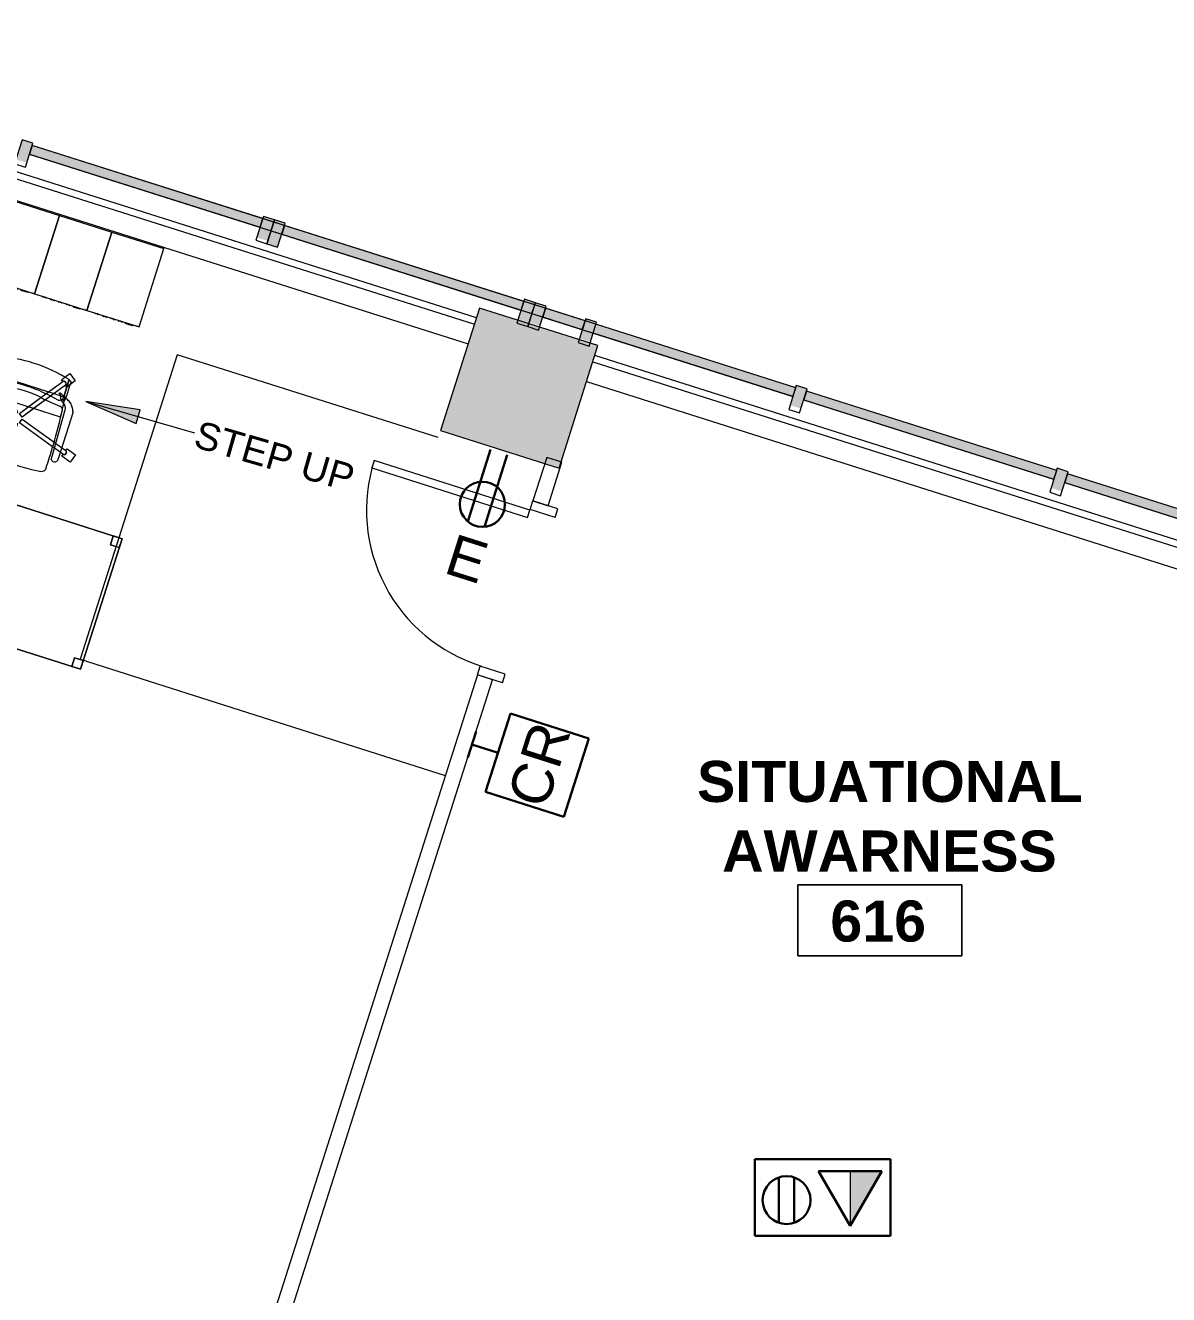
# Model space of a CAD drawing. Header units: inches. Extents: x 385 to 2249, y -1773 to -36.
# Drawn here: x 1432 to 1682.5, y -577.8 to -299.7 of the extents above; entities that cross this region are included whole.
import ezdxf

# ---------------------------------------------------------------- set-up
doc = ezdxf.new("R2010")
doc.units = ezdxf.units.IN
doc.header["$MEASUREMENT"] = 0
for name, color, linetype, lineweight in [('A-ANNO-NOTE', 131, 'Continuous', 30), ('A-AREA-IDEN', 2, 'Continuous', 9), ('A-COLS', 52, 'Continuous', 13), ('A-DETL', 90, 'Continuous', 9), ('A-DOOR', 31, 'Continuous', 13), ('A-DOOR-FRAM', 31, 'Continuous', 20), ('A-GLAZ-CURT', 52, 'Continuous', 13), ('A-GLAZ-CWMG', 51, 'Continuous', 13), ('A-WALL', 113, 'Continuous', 13), ('G-ANNO-TEXT', 231, 'Continuous', 9), ('G-IMPT', 8, 'Continuous', 9), ('I-FURN', 30, 'Continuous', 9), ('I-WALL', 2, 'Continuous', 13), ('Q-SPCQ', 91, 'Continuous', 13)]:
    doc.layers.add(name, color=color, linetype=linetype, lineweight=lineweight)
doc.styles.add('Swis721 Lt BT', font='swissl.ttf', dxfattribs={"height": 9})
doc.styles.add('Swis721 Lt BT_1', font='swissl.ttf', dxfattribs={"height": 6})
doc.styles.add('Swis721 Lt BT_B', font='', dxfattribs={"height": 9})
doc.styles.get('Swis721 Lt BT_B').set_extended_font_data('Swis721 Lt BT', bold=True)

# ---------------------------------------------------------------- blocks, each defined once
blk = doc.blocks.new('System Panel - Glazed 2-5035464-Level 6 POWER _ SIGNAL')
at = {"layer": 'A-GLAZ-CURT', "lineweight": 9}
blk.add_hatch(color=7, dxfattribs=at).paths.add_polyline_path([(28.75, 0.25), (28.75, 2.25), (-28.75, 2.25), (-28.75, 0.25)], flags=0)
at = {"layer": 'A-GLAZ-CURT', "color": 8, "lineweight": 20}
for p, q in [((28.75, 2.25), (-28.75, 2.25)), ((-28.75, 2.25), (-28.75, 0.25)), ((-28.75, 0.25), (28.75, 0.25)), ((28.75, 0.25), (28.75, 2.25))]:
    blk.add_line(p, q, dxfattribs=at)
blk = doc.blocks.new('System Panel - Glazed 2-5035624-Level 6 POWER _ SIGNAL')
at = {"layer": 'A-GLAZ-CURT', "lineweight": 9}
blk.add_hatch(color=7, dxfattribs=at).paths.add_polyline_path([(28.75, 0.25), (28.75, 2.25), (-28.75, 2.25), (-28.75, 0.25)], flags=0)
at = {"layer": 'A-GLAZ-CURT', "color": 8, "lineweight": 20}
for p, q in [((28.75, 2.25), (-28.75, 2.25)), ((-28.75, 2.25), (-28.75, 0.25)), ((-28.75, 0.25), (28.75, 0.25)), ((28.75, 0.25), (28.75, 2.25))]:
    blk.add_line(p, q, dxfattribs=at)
blk = doc.blocks.new('Rectangular Mullion - 2_5_ x 5_ rectangular-5019623-Level 6 POWER _ SIGNAL')
at = {"layer": 'A-GLAZ-CWMG', "lineweight": 9}
blk.add_hatch(color=7, dxfattribs=at).paths.add_polyline_path([(0, 1.76), (0, -2.75), (-2.5, -2.75), (-2.5, 1.76), (-1.23, 1.76)], flags=0)
at = {"layer": 'A-GLAZ-CWMG', "color": 8, "lineweight": 20}
for p, q in [((-2.5, 2.75), (0, 2.75)), ((-2.5, -2.75), (-2.5, 2.75)), ((0, 2.75), (0, -2.75)), ((0, -2.75), (-2.5, -2.75))]:
    blk.add_line(p, q, dxfattribs=at)
blk = doc.blocks.new('System Panel - Glazed 2-5035862-Level 6 POWER _ SIGNAL')
at = {"layer": 'A-GLAZ-CURT', "lineweight": 9}
blk.add_hatch(color=7, dxfattribs=at).paths.add_polyline_path([(28.75, 0.25), (28.75, 2.25), (-19.66, 2.25), (-19.66, 0.25), (15.47, 0.25)], flags=0)
at = {"layer": 'A-GLAZ-CURT', "color": 8, "lineweight": 20}
for p, q in [((28.75, 2.25), (-28.75, 2.25)), ((-28.75, 2.25), (-28.75, 0.25)), ((-28.75, 0.25), (28.75, 0.25)), ((28.75, 0.25), (28.75, 2.25))]:
    blk.add_line(p, q, dxfattribs=at)
blk = doc.blocks.new('System Panel - Glazed 2-5036060-Level 6 POWER _ SIGNAL')
at = {"layer": 'A-GLAZ-CURT', "color": 8, "lineweight": 20}
for p, q in [((28.75, 2.25), (-28.75, 2.25)), ((-28.75, 2.25), (-28.75, 0.25)), ((-28.75, 0.25), (28.75, 0.25)), ((28.75, 0.25), (28.75, 2.25))]:
    blk.add_line(p, q, dxfattribs=at)
blk = doc.blocks.new('Rectangular Mullion - 2_5_ x 5_ rectangular-5019624-Level 6 POWER _ SIGNAL')
at = {"layer": 'A-GLAZ-CWMG', "lineweight": 9}
h = blk.add_hatch(color=7, dxfattribs=at)
h.paths.add_polyline_path([(-2.5, 2.75), (-2.5, -0.25), (0, -0.25), (0, 2.75), (-1.75, 2.75)], flags=0)
h.paths.add_polyline_path([(-2.5, -2.25), (-2.5, -2.75), (0, -2.75), (0, -2.25), (-1.87, -2.25)], flags=0)
at = {"layer": 'A-GLAZ-CWMG', "color": 8, "lineweight": 20}
for p, q in [((0, 2.75), (-2.5, 2.75)), ((-2.5, 2.75), (-2.5, -2.75)), ((0, -2.75), (0, 2.75)), ((-2.5, -2.75), (0, -2.75))]:
    blk.add_line(p, q, dxfattribs=at)
blk = doc.blocks.new('System Panel - Glazed 2-5327704-Level 6 POWER _ SIGNAL')
at = {"layer": 'A-GLAZ-CURT', "lineweight": 9}
blk.add_hatch(color=7, dxfattribs=at).paths.add_polyline_path([(63.54, 0.25), (63.54, 2.25), (-63.54, 2.25), (-63.54, 0.25), (-27.49, 0.25)], flags=0)
at = {"layer": 'A-GLAZ-CURT', "color": 8, "lineweight": 20}
for p, q in [((63.54, 2.25), (-63.54, 2.25)), ((-63.54, 2.25), (-63.54, 0.25)), ((-63.54, 0.25), (63.54, 0.25)), ((63.54, 0.25), (63.54, 2.25))]:
    blk.add_line(p, q, dxfattribs=at)
blk = doc.blocks.new('Walls 77 - Walls 3-5131685-Level 6 POWER _ SIGNAL')
at = {"layer": 'A-WALL', "lineweight": 9}
for p, q in [((59.48, -1914.39), (59.48, -1701.62)), ((53.49, -1750.31), (53.49, -1807.81)), ((53.49, -1810.31), (53.49, -1867.81)), ((53.49, -1870.31), (53.49, -1916.22)), ((53.49, -1918.72), (53.49, -1927.81)), ((53.49, -1932.81), (53.49, -1987.81)), ((59.48, -2153.51), (59.48, -1941.62)), ((53.49, -1992.81), (53.49, -2045.81))]:
    blk.add_line(p, q, dxfattribs=at)
blk = doc.blocks.new('System Panel - Glazed 2-5442518-Level 6 POWER _ SIGNAL')
at = {"layer": 'A-GLAZ-CURT', "color": 8, "lineweight": 20}
for p, q in [((56.5, 2.25), (-56.5, 2.25)), ((-56.5, 2.25), (-56.5, 0.25)), ((-56.5, 0.25), (56.5, 0.25)), ((56.5, 0.25), (56.5, 2.25))]:
    blk.add_line(p, q, dxfattribs=at)
blk = doc.blocks.new('Rectangular Mullion - 2_5_ x 5_ rectangular-V6-Level 6 POWER _ SIGNAL')
at = {"layer": 'A-GLAZ-CWMG', "lineweight": 9}
h = blk.add_hatch(color=7, dxfattribs=at)
h.paths.add_polyline_path([(0, 2.07), (0, -0.25), (-2.5, -0.25), (-2.5, 2.07), (-0.22, 2.07)], flags=0)
h.paths.add_polyline_path([(0, -2.25), (0, -2.75), (-2.5, -2.75), (-2.5, -2.25), (-1.58, -2.25)], flags=0)
at = {"layer": 'A-GLAZ-CWMG', "color": 8, "lineweight": 20}
for p, q in [((-2.5, 2.75), (0, 2.75)), ((-2.5, -2.75), (-2.5, 2.75)), ((0, 2.75), (0, -2.75)), ((0, -2.75), (-2.5, -2.75))]:
    blk.add_line(p, q, dxfattribs=at)
blk = doc.blocks.new('System Panel - Glazed 2-5442714-Level 6 POWER _ SIGNAL')
at = {"layer": 'A-GLAZ-CURT', "color": 8, "lineweight": 20}
for p, q in [((26.5, 2.25), (-26.5, 2.25)), ((-26.5, 2.25), (-26.5, 0.25)), ((-26.5, 0.25), (26.5, 0.25)), ((26.5, 0.25), (26.5, 2.25))]:
    blk.add_line(p, q, dxfattribs=at)
blk = doc.blocks.new('Walls 104 - Walls 3-5504135-Level 6 POWER _ SIGNAL')
at = {"layer": 'A-WALL', "lineweight": 9}
for p, q in [((53.49, -1700.81), (53.49, -1913.58)), ((59.48, -1913.58), (59.48, -1700.81)), ((53.49, -1940.81), (53.49, -2152.7)), ((59.48, -2152.7), (59.48, -1940.81))]:
    blk.add_line(p, q, dxfattribs=at)
blk = doc.blocks.new('Locker_-_Double_Unit_-_Medium_298 - 12ZLKR04_dwg-5336107-Level 6 POWER _ SIGNAL')
at = {"layer": 'G-IMPT'}
for p, q in [((0, 12), (18, 12)), ((0, 12), (0, 0)), ((0, 12), (0, 0)), ((18, 12), (0, 12)), ((18, 12), (18, 0)), ((18, 12), (18, 11.5)), ((18, 11.5), (18, 0.5)), ((18, 10.12), (18.18, 9.98)), ((18, 10.12), (18.18, 9.98)), ((18, 9.66), (18.18, 9.98)), ((18.18, 9.33), (18, 9.66)), ((18, 9.2), (18.18, 9.33)), ((18, 9.2), (18.18, 9.33)), ((18, 8.32), (18.18, 8.18)), ((18.18, 8.18), (18, 8.32)), ((18.18, 8.18), (18, 7.86)), ((18.18, 7.53), (18, 7.86)), ((18, 7.4), (18.18, 7.53)), ((18.18, 7.53), (18, 7.4)), ((18, 6.52), (18.18, 6.38)), ((18, 6.52), (18.18, 6.38)), ((18, 6.06), (18.18, 6.38)), ((18.18, 5.73), (18, 6.06)), ((18, 5.6), (18.18, 5.73)), ((18.18, 5.73), (18, 5.6)), ((18, 4.72), (18.18, 4.58)), ((18, 4.72), (18.18, 4.58)), ((18, 4.26), (18.18, 4.58)), ((18.18, 3.93), (18, 4.26)), ((18, 3.8), (18.18, 3.93)), ((18.18, 3.93), (18, 3.8)), ((18, 3.14), (18.06, 3.12)), ((18, 2.92), (18.18, 2.78)), ((18.18, 2.78), (18, 2.92)), ((18.18, 2.78), (18, 2.46)), ((18.19, 3.02), (18.06, 3.12)), ((18.06, 2.87), (18.06, 3.12)), ((18.19, 1.45), (18.19, 3.02)), ((18.18, 2.13), (18, 2.46)), ((18, 2), (18.18, 2.13)), ((18, 2), (18.18, 2.13)), ((18, 1.33), (18.06, 1.35)), ((18, 0), (18, 0.5)), ((18.06, 2.34), (18.06, 2.57)), ((18.06, 1.35), (18.06, 2.04)), ((18.06, 1.35), (18.19, 1.45)), ((18, 0), (0, 0)), ((18, 0), (0, 0))]:
    blk.add_line(p, q, dxfattribs=at)
blk = doc.blocks.new('Locker_-_Double_Unit_-_Medium_298 - Locker_-_Double_Unit_-_Medium_298-5336684-Level 6 POWER _ SIGNAL')
at = {"extrusion": (0, 0, -1), "zscale": -1, "rotation": 180}
blk.add_blockref('Locker_-_Double_Unit_-_Medium_298 - 12ZLKR04_dwg-5336107-Level 6 POWER _ SIGNAL', (0, 0), dxfattribs=at)
blk = doc.blocks.new('Columns 65 - Columns 4-5528782-Level 6 POWER _ SIGNAL')
at = {"layer": 'A-COLS', "lineweight": 9}
blk.add_hatch(color=7, dxfattribs=at).paths.add_polyline_path([(1403.47, -851.36), (1412.18, -824.56), (1386.29, -816.15), (1377.58, -842.95)], flags=0)
at = {"layer": 'A-COLS', "color": 8, "lineweight": 20}
for p, q in [((1386.29, -816.15), (1377.58, -842.95)), ((1412.18, -824.56), (1386.29, -816.15)), ((1403.47, -851.36), (1412.18, -824.56)), ((1377.58, -842.95), (1403.47, -851.36))]:
    blk.add_line(p, q, dxfattribs=at)
blk = doc.blocks.new('Single Flush - OTJ_SOLIDFLUSH_ALUM-5770998-Level 6 POWER _ SIGNAL')
at = {"layer": 'A-DOOR', "lineweight": 20}
for p, q in [((16.15625, 37.5625), (16.15625, 1.75)), ((17.90625, 37.5625), (16.15625, 37.5625)), ((17.90625, 1.75), (17.90625, 37.5625)), ((16.15625, 1.75), (17.90625, 1.75))]:
    blk.add_line(p, q, dxfattribs=at)
at = {"layer": 'A-DOOR', "lineweight": 9}
blk.add_arc((17.90625, 1.75), 35.8125, 90, 180.5, dxfattribs=at)
at = {"layer": 'A-DOOR-FRAM'}
for p, q in [((-20, -4), (-20, 1.75)), ((-20, 1.75), (-18, 1.75)), ((-18, -4), (-18, 1.75)), ((18.000004, -4), (18.000004, 1.75)), ((18.000004, 1.75), (20.000004, 1.75)), ((20.000004, -4), (20.000004, 1.75)), ((-20, -4), (-18, -4)), ((18.000004, -4), (20.000004, -4))]:
    blk.add_line(p, q, dxfattribs=at)
blk = doc.blocks.new('Rectangular Table - Rectangular Table-5809080-Level 6 POWER _ SIGNAL')
at = {"layer": 'I-FURN'}
for p, q in [((-28, 15), (-30, 15)), ((-30, 15), (-30, 13)), ((-30, 13), (-30, 15)), ((-30, 15), (-28, 15)), ((30, 15), (-30, 15)), ((-30, 15), (-30, -15)), ((-30, -15), (-30, 15)), ((-30, 15), (30, 15)), ((-28, 13), (-28, 15)), ((-28, 15), (-28, 13)), ((28, 15), (28, 13)), ((30, 15), (28, 15)), ((28, 15), (30, 15)), ((28, 13), (28, 15)), ((30, 13), (30, 15)), ((30, 15), (30, 13)), ((30, -15), (30, 15)), ((30, 15), (30, -15)), ((-30, 13), (-28, 13)), ((-28, 13), (-30, 13)), ((28, 13), (30, 13)), ((30, 13), (28, 13)), ((-28, -13), (-30, -13)), ((-30, -13), (-30, -15)), ((-30, -15), (-30, -13)), ((-30, -13), (-28, -13)), ((-28, -15), (-28, -13)), ((-28, -13), (-28, -15)), ((30, -13), (28, -13)), ((28, -13), (28, -15)), ((28, -15), (28, -13)), ((28, -13), (30, -13)), ((30, -15), (30, -13)), ((30, -13), (30, -15)), ((-30, -15), (-28, -15)), ((-28, -15), (-30, -15)), ((-30, -15), (30, -15)), ((30, -15), (-30, -15)), ((28, -15), (30, -15)), ((30, -15), (28, -15))]:
    blk.add_line(p, q, dxfattribs=at)
blk = doc.blocks.new('F-Haworth_Chair_X99-Seminar - X99 Advanced Seminar Chair-V173-Level 6 POWER _ SIGNAL')
at = {"layer": 'I-FURN'}
for p, q in [((-1, 15.13), (1, 15.13)), ((-1, 12.88), (-1, 15.13)), ((-1, 15.13), (1, 15.13)), ((-1, 12.88), (-1, 15.13)), ((1, 15.13), (1, 12.88)), ((1, 15.13), (1, 12.88)), ((-0.52, 12.88), (-1, 12.88)), ((-0.52, 12.88), (-1, 12.88)), ((-0.5, 9.91), (-0.5, 12.88)), ((-0.5, 9.91), (-0.5, 12.88)), ((0.26, 13.26), (-0.26, 13.26)), ((0.26, 13.26), (-0.26, 13.26)), ((-0.25, 13.25), (0.25, 13.25)), ((-0.25, 13.25), (0.25, 13.25)), ((0.5, 12.88), (0.5, 9.91)), ((0.5, 12.88), (0.5, 9.91)), ((1, 12.88), (0.52, 12.88)), ((1, 12.88), (0.52, 12.88)), ((-0.5, 1.08), (-0.5, 9.91)), ((-0.5, 1.08), (-0.5, 9.91)), ((0.5, 9.91), (0.5, 1.08)), ((0.5, 9.91), (0.5, 1.08)), ((-14.69, 3.72), (-14.08, 5.62)), ((-14.69, 3.72), (-14.08, 5.62)), ((-14.08, 5.62), (-11.94, 4.93)), ((-14.08, 5.62), (-11.94, 4.93)), ((-11.32, 5.48), (-11.3, 6.32)), ((-9.92, 6.36), (-9.92, 5.36)), ((9.92, 5.36), (9.92, 6.36)), ((11.3, 6.32), (11.32, 5.48)), ((11.94, 4.93), (14.08, 5.62)), ((11.94, 4.93), (14.08, 5.62)), ((14.08, 5.62), (14.69, 3.72)), ((14.08, 5.62), (14.69, 3.72)), ((-12.55, 3.03), (-14.69, 3.72)), ((-12.55, 3.03), (-14.69, 3.72)), ((-12.53, 4.34), (-12.69, 3.85)), ((-12.53, 4.34), (-12.69, 3.85)), ((-12.68, 3.86), (-12.52, 4.33)), ((-12.68, 3.86), (-12.52, 4.33)), ((-12.4, 3.49), (-12.55, 3.03)), ((-12.4, 3.49), (-12.55, 3.03)), ((-11.32, 3.15), (-12.4, 3.5)), ((-11.32, 3.15), (-12.4, 3.5)), ((-11.94, 4.93), (-12.09, 4.47)), ((-11.94, 4.93), (-12.09, 4.47)), ((-12.09, 4.45), (-11.32, 4.21)), ((-12.09, 4.45), (-11.32, 4.21)), ((-11.32, -5.06), (-11.32, 5.48)), ((-11.32, 4.21), (-9.86, 3.73)), ((-11.32, 4.21), (-9.86, 3.73)), ((-9.83, 2.67), (-11.32, 3.15)), ((-9.83, 2.67), (-11.32, 3.15)), ((-9.92, 5.36), (-9.57, -4.97)), ((-9.86, 3.73), (-9.38, 3.57)), ((-9.86, 3.73), (-9.38, 3.57)), ((-9.38, 3.57), (-0.87, 0.81)), ((-9.38, 3.57), (-0.87, 0.81)), ((0.87, 0.81), (9.38, 3.57)), ((0.87, 0.81), (9.38, 3.57)), ((9.38, 3.57), (9.86, 3.73)), ((9.38, 3.57), (9.86, 3.73)), ((9.57, -4.97), (9.92, 5.36)), ((11.32, 3.15), (9.83, 2.67)), ((11.32, 3.15), (9.83, 2.67)), ((9.86, 3.73), (11.32, 4.21)), ((9.86, 3.73), (11.32, 4.21)), ((11.32, 5.48), (11.32, -5.06)), ((11.32, 4.21), (12.09, 4.45)), ((11.32, 4.21), (12.09, 4.45)), ((12.4, 3.5), (11.32, 3.15)), ((12.4, 3.5), (11.32, 3.15)), ((12.09, 4.47), (11.94, 4.93)), ((12.09, 4.47), (11.94, 4.93)), ((12.55, 3.03), (12.4, 3.49)), ((12.55, 3.03), (12.4, 3.49)), ((12.52, 4.33), (12.68, 3.86)), ((12.52, 4.33), (12.68, 3.86)), ((12.69, 3.85), (12.53, 4.34)), ((12.69, 3.85), (12.53, 4.34)), ((14.69, 3.72), (12.55, 3.03)), ((14.69, 3.72), (12.55, 3.03)), ((12.69, 3.85), (12.69, 3.85)), ((-9.37, 2.52), (-9.83, 2.67)), ((-9.37, 2.52), (-9.83, 2.67)), ((-1.18, -0.14), (-9.37, 2.52)), ((-1.18, -0.14), (-9.37, 2.52)), ((-0.87, 0.81), (-1.18, -0.14)), ((-0.87, 0.81), (-1.18, -0.14)), ((0.5, 1.08), (-0.5, 1.08)), ((0.5, 1.08), (-0.5, 1.08)), ((1.18, -0.14), (0.87, 0.81)), ((1.18, -0.14), (0.87, 0.81)), ((9.37, 2.52), (1.18, -0.14)), ((9.37, 2.52), (1.18, -0.14)), ((9.83, 2.67), (9.37, 2.52)), ((9.83, 2.67), (9.37, 2.52)), ((-4.79, -5.75), (-1.04, -0.58)), ((-0.23, -1.17), (-3.68, -5.91)), ((-2.89, -3.12), (-1.04, -0.58)), ((-0.23, -1.17), (-1.65, -3.12)), ((-1.04, -0.58), (-0.23, -1.17)), ((-1.04, -0.58), (-0.23, -1.17)), ((0.23, -1.17), (1.04, -0.58)), ((0.23, -1.17), (1.04, -0.58)), ((1.65, -3.12), (0.23, -1.17)), ((3.68, -5.91), (0.23, -1.17)), ((1.04, -0.58), (2.89, -3.12)), ((1.04, -0.58), (4.79, -5.75)), ((-9.07, -3.12), (-2.89, -3.12)), ((-9.07, -3.2), (-9.07, -3.12)), ((-8.9, -4.8), (-9.07, -3.2)), ((-8.88, -4.99), (-8.89, -4.91)), ((-8.75, -6.22), (-8.88, -4.99)), ((-4.79, -5.75), (-2.89, -3.12)), ((-1.65, -3.12), (-3.68, -5.91)), ((-2.89, -3.12), (-1.65, -3.12)), ((-1.65, -3.12), (1.65, -3.12)), ((1.65, -3.12), (2.89, -3.12)), ((3.68, -5.91), (1.65, -3.12)), ((2.89, -3.12), (9.07, -3.12)), ((2.89, -3.12), (4.79, -5.75)), ((8.88, -4.99), (8.75, -6.22)), ((8.89, -4.91), (8.88, -4.99)), ((9.07, -3.2), (8.9, -4.8)), ((9.07, -3.12), (9.07, -3.2)), ((-9.13, -5.92), (-8.07, -6.77)), ((-8.68, -6.87), (-8.75, -6.22)), ((-8.62, -7.42), (-8.68, -6.87)), ((-8.6, -7.6), (-8.62, -7.43)), ((-8.61, -6.81), (-8.23, -6.95)), ((-8.49, -7.6), (-8.56, -7.6)), ((-8.42, -7.57), (-8.34, -11.37)), ((-8.34, -11.52), (-8.42, -7.57)), ((-7.65, -7.6), (-8.4, -7.6)), ((-8.07, -6.77), (-7.95, -6.87)), ((-7.97, -10.12), (-5.57, -6.82)), ((-7.97, -10.12), (-6.14, -7.6)), ((-6.14, -7.6), (-7.65, -7.6)), ((-7.18, -7.99), (-7.21, -8.13)), ((-4.47, -7.01), (-7.16, -10.71)), ((-4.9, -7.6), (-7.16, -10.71)), ((-6.14, -7.6), (-5.57, -6.82)), ((-4.9, -7.6), (-6.14, -7.6)), ((-5.57, -6.82), (-4.79, -5.75)), ((-5.57, -6.82), (-4.79, -5.75)), ((-4.47, -7.01), (-4.9, -7.6)), ((4.9, -7.6), (-4.9, -7.6)), ((-3.68, -5.91), (-4.47, -7.01)), ((-3.68, -5.91), (-4.47, -7.01)), ((4.47, -7.01), (3.68, -5.91)), ((4.47, -7.01), (3.68, -5.91)), ((4.9, -7.6), (4.47, -7.01)), ((7.16, -10.71), (4.47, -7.01)), ((4.79, -5.75), (5.57, -6.82)), ((4.79, -5.75), (5.57, -6.82)), ((6.14, -7.6), (4.9, -7.6)), ((7.16, -10.71), (4.9, -7.6)), ((5.57, -6.82), (6.14, -7.6)), ((5.57, -6.82), (7.97, -10.12)), ((7.65, -7.6), (6.14, -7.6)), ((6.14, -7.6), (7.97, -10.12)), ((7.21, -8.13), (7.18, -7.99)), ((8.4, -7.6), (7.65, -7.6)), ((7.95, -6.87), (8.07, -6.77)), ((8.07, -6.77), (9.13, -5.92)), ((8.23, -6.95), (8.61, -6.81)), ((8.34, -11.37), (8.42, -7.57)), ((8.42, -7.57), (8.34, -11.52)), ((8.56, -7.6), (8.49, -7.6)), ((8.62, -7.43), (8.6, -7.6)), ((8.68, -6.91), (8.62, -7.42)), ((8.75, -6.22), (8.68, -6.87)), ((-9.7, -11.65), (-8.88, -10.52)), ((-9.7, -11.65), (-8.88, -10.52)), ((-8.88, -10.52), (-8.69, -10.26)), ((-8.88, -10.52), (-8.69, -10.26)), ((-8.68, -10.24), (-8.38, -9.83)), ((-8.68, -10.24), (-8.38, -9.83)), ((-8.38, -9.83), (-7.99, -10.11)), ((-8.38, -9.83), (-7.99, -10.11)), ((-8, -10.58), (-7.59, -10.88)), ((-8, -10.58), (-7.59, -10.88)), ((-7.59, -10.87), (-7.99, -10.57)), ((-7.59, -10.87), (-7.99, -10.57)), ((-6.76, -11), (-7.29, -11.74)), ((-6.76, -11), (-7.29, -11.74)), ((-7.15, -10.72), (-6.76, -11)), ((-7.15, -10.72), (-6.76, -11)), ((6.76, -11), (7.15, -10.72)), ((6.76, -11), (7.15, -10.72)), ((7.29, -11.74), (6.76, -11)), ((7.29, -11.74), (6.76, -11)), ((7.99, -10.57), (7.59, -10.87)), ((7.99, -10.57), (7.59, -10.87)), ((7.59, -10.88), (8, -10.58)), ((7.59, -10.88), (8, -10.58)), ((7.99, -10.11), (8.38, -9.83)), ((7.99, -10.11), (8.38, -9.83)), ((8.38, -9.83), (8.88, -10.52)), ((8.38, -9.83), (8.88, -10.52)), ((8.88, -10.52), (9.7, -11.65)), ((8.88, -10.52), (9.7, -11.65)), ((-8.08, -12.82), (-9.7, -11.65)), ((-8.08, -12.82), (-9.7, -11.65)), ((-7.29, -11.74), (-8.08, -12.82)), ((-7.29, -11.74), (-8.08, -12.82)), ((8.08, -12.82), (7.29, -11.74)), ((8.08, -12.82), (7.29, -11.74)), ((9.7, -11.65), (8.08, -12.82)), ((9.7, -11.65), (8.08, -12.82))]:
    blk.add_line(p, q, dxfattribs=at)
for centre, radius, start, end in [((-0.11, 12.88), 0.407, 111.1651, 180.8349), ((-0.11, 12.88), 0.407, 111.1651, 180.8349), ((-0.09, 12.88), 0.406, 112.6199, 180), ((-0.09, 12.88), 0.406, 166.524, 180), ((-0.09, 12.88), 0.406, 126.0959, 166.524), ((-0.09, 12.88), 0.406, 112.6199, 126.0959), ((0.09, 12.88), 0.406, 53.9041, 67.3801), ((0.09, 12.88), 0.406, 0, 67.3801), ((0.11, 12.88), 0.407, 359.1651, 68.8349), ((0.11, 12.88), 0.407, 359.1651, 68.8349), ((0.09, 12.88), 0.406, 0, 53.9041), ((-8.21, 8.28), 1.31, 110.0433, 159.9567), ((144.06, 7.32), 153.52, 179.4749, 184.5213), ((0, -75.01), 84.96, 84.1475, 95.8525), ((8.21, 8.28), 1.31, 20.0433, 69.9567), ((-144.06, 7.32), 153.52, 355.4787, 0.5251), ((-10.58, 5.68), 0.956, 45.8901, 138.1099), ((10.58, 5.68), 0.956, 41.8901, 134.1099), ((-12.28, 3.88), 0.407, 183.1651, 252.8349), ((-12.28, 3.88), 0.407, 183.1651, 252.8349), ((-12.27, 3.89), 0.406, 184.6199, 198.0959), ((-12.27, 3.89), 0.406, 184.6199, 252), ((-12.27, 3.89), 0.406, 198.0959, 238.524), ((-12.22, 4.09), 0.407, 71.1651, 140.8349), ((-12.22, 4.09), 0.407, 71.1651, 140.8349), ((-12.22, 4.07), 0.406, 85.476, 139.3801), ((-12.22, 4.07), 0.406, 72, 139.3801), ((-12.27, 3.89), 0.406, 238.524, 252), ((-12.22, 4.07), 0.406, 72, 85.476), ((12.22, 4.09), 0.407, 39.1651, 108.8349), ((12.22, 4.09), 0.407, 39.1651, 108.8349), ((12.22, 4.07), 0.406, 81.0479, 108), ((12.22, 4.07), 0.406, 40.6199, 108), ((12.22, 4.07), 0.406, 40.6199, 81.0479), ((12.27, 3.89), 0.406, 288, 355.3801), ((12.28, 3.88), 0.407, 287.1651, 356.8349), ((12.28, 3.88), 0.407, 287.1651, 356.8349), ((12.27, 3.89), 0.406, 288, 341.9041), ((12.27, 3.89), 0.406, 341.9041, 354.3102), ((12.27, 3.89), 0.406, 354.3102, 355.3801), ((-7.87, -3.92), 3.63, 198.1789, 238.0478), ((-8.18, -4.9), 1.39, 182.8013, 227.1078), ((-8.24, -4.59), 0.763, 194.2338, 275.7662), ((-11.32, -48.08), 42.84, 79.9767, 85.7699), ((11.32, -48.08), 42.84, 94.2301, 100.0233), ((8.24, -4.59), 0.763, 264.2338, 345.7662), ((8.18, -4.9), 1.39, 312.8922, 357.1987), ((7.87, -3.92), 3.63, 301.9522, 341.8211), ((-4.71, 1.15), 9.61, 238.0478, 243.9964), ((-5.2, -7.86), 3.74, 170.0936, 184.0143), ((-36.06, -10.03), 27.2, 357.4882, 4.0143), ((-4.71, 1.15), 9.61, 243.9964, 246.4906), ((-8.28, -7.33), 0.613, 122.5427, 170.0936), ((-4.71, 1.15), 9.61, 246.6393, 247.073), ((-7.37, -7.55), 1.05, 95.9554, 181.1786), ((-7.37, -7.55), 1.05, 145.2002, 181.1786), ((-4.71, 1.15), 9.61, 247.2631, 254.9334), ((-6.55, -6.76), 1.38, 185.0878, 212.4248), ((-6.55, -6.76), 1.38, 214.0187, 242.9497), ((0, 26.49), 33.83, 257.2285, 282.7715), ((0, 15.97), 22.19, 259.9767, 280.0233), ((6.55, -6.76), 1.38, 297.0503, 325.9813), ((4.71, 1.15), 9.61, 285.0666, 292.7369), ((7.37, -7.55), 1.05, 358.8214, 84.0446), ((6.55, -6.76), 1.38, 327.5752, 354.9122), ((7.37, -7.55), 1.05, 358.8214, 34.7998), ((4.71, 1.15), 9.61, 292.927, 293.3607), ((4.71, 1.15), 9.61, 293.5094, 296.0036), ((8.28, -7.33), 0.613, 9.9064, 57.4573), ((36.06, -10.03), 27.2, 175.9857, 182.5118), ((5.2, -7.86), 3.74, 355.9857, 9.9064), ((4.71, 1.15), 9.61, 296.0036, 301.9522), ((-7.66, -10.36), 0.407, 143.1651, 212.8349), ((-7.66, -10.36), 0.407, 171.033, 184.967), ((-7.66, -10.36), 0.407, 184.967, 198.9009), ((-7.66, -10.36), 0.407, 157.0991, 171.033), ((-7.64, -10.36), 0.406, 144, 211.3801), ((-7.64, -10.36), 0.406, 144, 211.3801), ((-7.66, -10.36), 0.407, 198.9009, 212.8349), ((-7.66, -10.36), 0.407, 143.1651, 157.0991), ((-7.49, -10.47), 0.406, 256.6199, 324), ((-7.48, -10.49), 0.407, 255.1651, 324.8349), ((-7.49, -10.47), 0.406, 256.6199, 297.0479), ((-7.48, -10.49), 0.407, 255.1651, 269.0991), ((-7.48, -10.49), 0.407, 269.0991, 283.033), ((-7.48, -10.49), 0.407, 283.033, 296.967), ((-7.49, -10.47), 0.406, 297.0479, 310.524), ((-7.48, -10.49), 0.407, 296.967, 310.9009), ((-7.49, -10.47), 0.406, 310.524, 324), ((-7.48, -10.49), 0.407, 310.9009, 324.8349), ((7.48, -10.49), 0.407, 215.1651, 284.8349), ((7.48, -10.49), 0.407, 215.1651, 284.8349), ((7.49, -10.47), 0.406, 216, 256.4281), ((7.49, -10.47), 0.406, 216, 283.3801), ((7.49, -10.47), 0.406, 256.4281, 283.3801), ((7.64, -10.36), 0.406, 328.6199, 36), ((7.64, -10.36), 0.406, 328.6199, 36), ((7.66, -10.36), 0.407, 327.1651, 36.8349), ((7.66, -10.36), 0.407, 327.1651, 36.8349), ((0, 20.73), 33.17, 254.4478, 255.4234), ((0, 20.29), 32.89, 255.304, 284.6925), ((0, 20.73), 33.17, 284.5766, 285.5522)]:
    blk.add_arc(centre, radius, start, end, dxfattribs=at)
blk = doc.blocks.new('Room Tag - Room Name and Number-3379422-Level 6 POWER _ SIGNAL')
at = {"layer": 'A-AREA-IDEN'}
for p, q in [((-0.1881, -0.1636), (-0.1881, -0.0018)), ((-0.1881, -0.0018), (0.1869, -0.0018)), ((0.1869, -0.0018), (-0.1881, -0.0018)), ((-0.1881, -0.0018), (-0.1881, -0.1636)), ((0.1869, -0.0018), (0.1869, -0.1636)), ((0.1869, -0.1636), (0.1869, -0.0018)), ((0.1869, -0.1636), (-0.1881, -0.1636)), ((-0.1881, -0.1636), (0.1869, -0.1636))]:
    blk.add_line(p, q, dxfattribs=at)

msp = doc.modelspace()

# ---------------------------------------------------------------- hatches: boundary and pattern name
at = {"layer": 'A-ANNO-NOTE', "lineweight": 9}
msp.add_hatch(color=256, dxfattribs=at).paths.add_polyline_path([(1612.7, -562.72), (1619.63, -550.72), (1612.7, -550.72)], flags=0)
at = {"layer": 'G-ANNO-TEXT'}
msp.add_hatch(color=7, dxfattribs=at).paths.add_polyline_path([(1445.21, -382.06), (1456.3, -386.91), (1457.18, -383.88)], flags=0)

# ---------------------------------------------------------------- linework, layer by layer
at = {"layer": 'A-ANNO-NOTE'}
for p, q in [((1533.93, -392.61), (1528.93, -408.36)), ((1537.58, -393.77), (1532.58, -409.52)), ((1537.58, -393.77), (1532.58, -409.52)), ((1538.3, -450.46), (1532.83, -467.61)), ((1555.45, -455.93), (1538.3, -450.46)), ((1528.94, -460.07), (1530.76, -454.36)), ((1549.98, -473.08), (1555.45, -455.93)), ((1529.85, -457.22), (1535.57, -459.04)), ((1532.83, -467.61), (1549.98, -473.08)), ((1591.82, -548.11), (1621.54, -548.11)), ((1591.82, -564.92), (1591.82, -548.11)), ((1621.54, -548.11), (1621.54, -564.92)), ((1597.11, -562.03), (1597.11, -552.08)), ((1600.48, -562.03), (1600.48, -552.08)), ((1605.77, -550.72), (1619.63, -550.72)), ((1612.7, -562.72), (1605.77, -550.72)), ((1619.63, -550.72), (1612.7, -562.72)), ((1621.54, -564.92), (1591.82, -564.92))]:
    msp.add_line(p, q, dxfattribs=at)
at = {"layer": 'A-ANNO-NOTE', "lineweight": 9}
for p, q in [((1612.7, -550.72), (1612.7, -562.72)), ((1612.7, -562.72), (1619.63, -550.72)), ((1619.63, -550.72), (1612.7, -550.72))]:
    msp.add_line(p, q, dxfattribs=at)
at = {"layer": 'A-ANNO-NOTE'}
for centre, radius in [((1532.14, -404.59), 4.95), ((1598.79, -557.06), 5.25)]:
    msp.add_circle(centre, radius, dxfattribs=at)
at = {"layer": 'A-DETL', "lineweight": 13}
for p, q in [((1465.28, -371.82), (1444.01, -438.51)), ((1522.47, -389.96), (1465.28, -371.82)), ((1444.01, -438.51), (1524.01, -464.02))]:
    msp.add_line(p, q, dxfattribs=at)
at = {"layer": 'G-ANNO-TEXT', "color": 7}
for p, q in [((1445.21, -382.06), (1456.3, -386.91)), ((1457.18, -383.88), (1445.21, -382.06)), ((1445.21, -382.06), (1469.02, -388.94)), ((1456.3, -386.91), (1457.18, -383.88))]:
    msp.add_line(p, q, dxfattribs=at)
at = {"layer": 'I-WALL'}
for p, q in [((1546.23, -394.33), (1543.19, -403.85)), ((1549.57, -395.39), (1546.23, -394.33)), ((1546.53, -404.92), (1549.57, -395.39)), ((1543.19, -403.85), (1546.53, -404.92)), ((1531.04, -441.96), (1460.06, -664.54)), ((1534.38, -443.03), (1531.04, -441.96)), ((1468.79, -648.69), (1534.38, -443.03))]:
    msp.add_line(p, q, dxfattribs=at)

# ---------------------------------------------------------------- block references
at = {"layer": 'A-AREA-IDEN', "xscale": 95.99999999999994, "yscale": 95.99999999999994, "zscale": 95.99999999999994}
msp.add_blockref('Room Tag - Room Name and Number-3379422-Level 6 POWER _ SIGNAL', (1619.28, -487.8), dxfattribs=at)
at = {"layer": 'A-COLS', "lineweight": 9, "rotation": 0.3967009999964257}
msp.add_blockref('Columns 65 - Columns 4-5528782-Level 6 POWER _ SIGNAL', (139.6, 444.94), dxfattribs=at)
at = {"layer": 'A-DOOR', "rotation": 72.31195748086935}
msp.add_blockref('Single Flush - OTJ_SOLIDFLUSH_ALUM-5770998-Level 6 POWER _ SIGNAL', (1538.78, -423.44), dxfattribs=at)
at = {"layer": 'A-GLAZ-CURT', "lineweight": 9, "rotation": 342.396186574362}
for name, p in [('System Panel - Glazed 2-5327704-Level 6 POWER _ SIGNAL', (1493.39, -347.33)), ('System Panel - Glazed 2-5442518-Level 6 POWER _ SIGNAL', (1486.67, -345.2)), ('System Panel - Glazed 2-5442714-Level 6 POWER _ SIGNAL', (1458.08, -336.12)), ('System Panel - Glazed 2-5036060-Level 6 POWER _ SIGNAL', (1515.51, -354.34)), ('System Panel - Glazed 2-5035862-Level 6 POWER _ SIGNAL', (1572.7, -372.49)), ('System Panel - Glazed 2-5035624-Level 6 POWER _ SIGNAL', (1629.89, -390.64)), ('System Panel - Glazed 2-5035464-Level 6 POWER _ SIGNAL', (1687.08, -408.78))]:
    msp.add_blockref(name, p, dxfattribs=at)
at = {"layer": 'A-GLAZ-CWMG', "lineweight": 9, "extrusion": (0, 0, -1), "rotation": 197.603813425638}
for name, p in [('Rectangular Mullion - 2_5_ x 5_ rectangular-5019623-Level 6 POWER _ SIGNAL', (-1432.82, -328.11)), ('Rectangular Mullion - 2_5_ x 5_ rectangular-V6-Level 6 POWER _ SIGNAL', (-1485.72, -344.89)), ('Rectangular Mullion - 2_5_ x 5_ rectangular-V6-Level 6 POWER _ SIGNAL', (-1542.91, -363.04)), ('Rectangular Mullion - 2_5_ x 5_ rectangular-5019623-Level 6 POWER _ SIGNAL', (-1545.29, -363.8)), ('Rectangular Mullion - 2_5_ x 5_ rectangular-5019623-Level 6 POWER _ SIGNAL', (-1556.34, -367.3)), ('Rectangular Mullion - 2_5_ x 5_ rectangular-5019623-Level 6 POWER _ SIGNAL', (-1602.48, -381.94)), ('Rectangular Mullion - 2_5_ x 5_ rectangular-5019623-Level 6 POWER _ SIGNAL', (-1659.67, -400.09))]:
    msp.add_blockref(name, p, dxfattribs=at)
at = {"layer": 'A-GLAZ-CWMG', "lineweight": 9, "rotation": 162.396186574362}
msp.add_blockref('Rectangular Mullion - 2_5_ x 5_ rectangular-5019624-Level 6 POWER _ SIGNAL', (1485.72, -344.89), dxfattribs=at)
at = {"layer": 'A-WALL', "lineweight": 9, "rotation": 252.3961828634399}
for name, p in [('Walls 77 - Walls 3-5131685-Level 6 POWER _ SIGNAL', (3399.06, -895.66)), ('Walls 104 - Walls 3-5504135-Level 6 POWER _ SIGNAL', (3396.92, -899.72))]:
    msp.add_blockref(name, p, dxfattribs=at)
at = {"layer": 'I-FURN'}
for name, p, rotation in [('F-Haworth_Chair_X99-Seminar - X99 Advanced Seminar Chair-V173-Level 6 POWER _ SIGNAL', (1430.11, -385.72), 162.3119574808694), ('Rectangular Table - Rectangular Table-5809080-Level 6 POWER _ SIGNAL', (1420.03, -417.32), 162.3119574808701)]:
    msp.add_blockref(name, p, dxfattribs=dict(at, rotation=rotation))
at = {"layer": 'Q-SPCQ', "lineweight": 9, "rotation": 252.3961828634397}
for p in [(1439.47, -341.32), (1450.91, -344.95), (1462.35, -348.58)]:
    msp.add_blockref('Locker_-_Double_Unit_-_Medium_298 - Locker_-_Double_Unit_-_Medium_298-5336684-Level 6 POWER _ SIGNAL', p, dxfattribs=at)

# ---------------------------------------------------------------- texts
at = {"layer": 'A-ANNO-NOTE', "lineweight": 9, "char_height": 9, "attachment_point": 1, "style": 'Swis721 Lt BT'}
for s, insert, width, rotation in [('E', (1526.1, -410.95), 9.393, 342.3967), ('CR', (1537.48, -468.9), 20.604, 72.312)]:
    msp.add_mtext(s, dxfattribs=dict(at, insert=insert, width=width, rotation=rotation))
at = {"layer": 'A-AREA-IDEN', "char_height": 9, "attachment_point": 1, "style": 'Swis721 Lt BT_B'}
for s, insert, width in [('SITUATIONAL', (1579.17, -460.82), 96.96), ('AWARNESS', (1584.67, -476.07), 83.628), ('616', (1608.38, -491.41), 25.452)]:
    msp.add_mtext(s, dxfattribs=dict(at, insert=insert, width=width))
at = {"layer": 'G-ANNO-TEXT', "color": 7, "insert": (1470.21, -386.17), "char_height": 6, "width": 41.208, "attachment_point": 1, "rotation": 343.8755, "style": 'Swis721 Lt BT_1'}
msp.add_mtext('STEP UP', dxfattribs=at)

doc.saveas('drawing.dxf')
